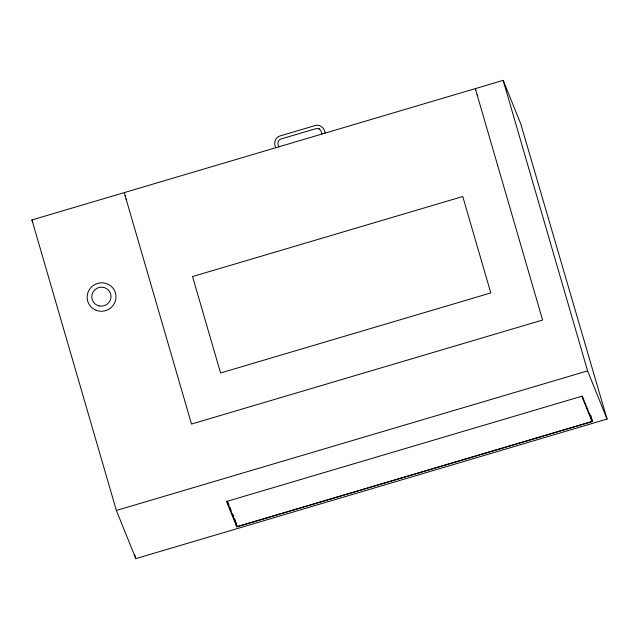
<?xml version="1.0" encoding="UTF-8"?>
<svg xmlns="http://www.w3.org/2000/svg" width="639" height="639" viewBox="0 0 639 639"><rect width="100%" height="100%" fill="white"/><g stroke="black" fill="none" stroke-linecap="round" stroke-linejoin="round"><path stroke-width="0.96" d="M31.95 219.952L503.165 80.37L520.721 123.766L607.05 419.048L135.835 558.63L116.378 510.473L31.95 219.952L32.741 221.869M192.547 276.567L462.764 196.516L490.8 292.934L220.583 372.976L192.547 276.559M116.378 510.473L587.592 370.884L607.05 419.048M227.037 501.431L237.213 526.608L592.01 421.516L590.684 416.971M592.505 421.46L582.265 396.116L226.541 501.487L236.781 526.832L592.505 421.46L590.612 414.983M318.757 128.711L316.001 128.623L280.984 138.998C277.51 139.893 277.318 144.302 278.892 146.93M318.709 128.687L319.26 128.934M319.204 128.91L320.754 130.364L322.008 134.134M475.592 88.885L475.775 90.011M124.389 192.651L125.116 195.654M581.841 396.332L592.01 421.516M227.532 501.383L228.986 504.986M230.072 507.685L231.158 510.377M232.612 513.98L233.706 516.671M234.433 518.469L235.519 521.168M587.592 370.884L503.165 80.37M325.075 133.176C324.772 128.335 320.107 123.942 315.187 125.524L279.986 135.963C274.986 137.305 273.444 143.503 275.792 147.745M235.887 522.071L237.213 526.608M234.353 518.509L236.781 526.832M134.717 554.804L135.835 558.63M477.133 94.852L542.607 320.043L191.508 424.048L125.396 196.644M126.051 198.929L126.266 199.664M477.149 94.915L475.775 90.003M125.116 195.638L125.396 196.652M96.034 310.25A14.457 14.194 -22 0 0 115.859 295.01A14.457 14.194 -22 0 0 92.791 285.849A14.457 14.194 -22 0 0 96.034 310.25M99.085 305.897A9.641 9.465 -22 0 0 110.643 293.924A9.641 9.465 -22 0 0 94.484 290.162A9.641 9.465 -22 0 0 99.085 305.897"/></g></svg>
